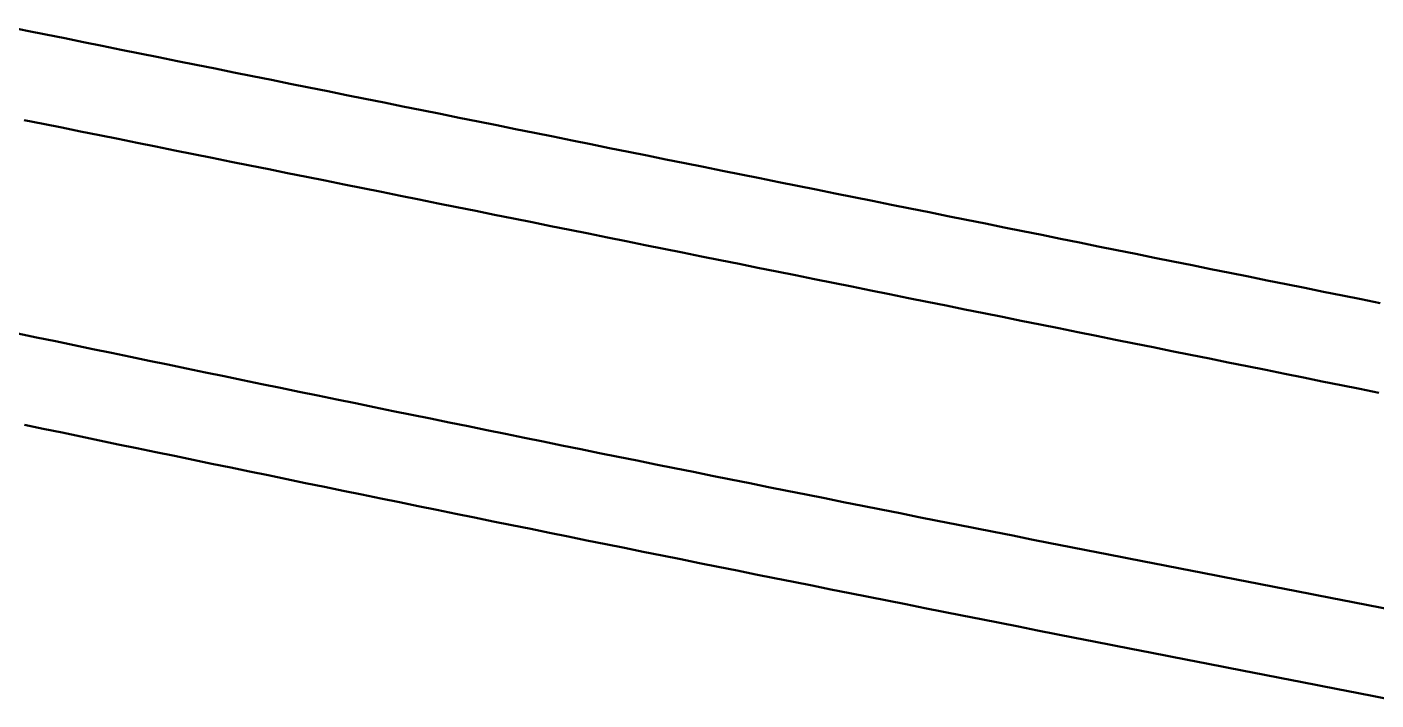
# Model space of a CAD drawing. Extents: x 2687065 to 2691361, y 1253360 to 1255888.
# Drawn here: x 2689557.1 to 2689627.5, y 1254839.8 to 1254875 of the extents above; entities that cross this region are included whole.
import ezdxf

# ---------------------------------------------------------------- set-up
doc = ezdxf.new("R2010")
doc.units = 0
doc.header["$MEASUREMENT"] = 0
doc.layers.add('BS-TR-A-Gleisstrang-LinieGeometrie', color=7, linetype='Continuous')

msp = doc.modelspace()

# ---------------------------------------------------------------- linework, layer by layer
at = {"layer": 'BS-TR-A-Gleisstrang-LinieGeometrie', "color": 2, "lineweight": 50, "true_color": 0xffff00}
for points in [[(2689556.135, 1254874.977, 454.8), (2689557.116, 1254874.78, 454.8), (2689558.097, 1254874.582, 454.8), (2689559.078, 1254874.385, 454.8), (2689560.058, 1254874.187, 454.8), (2689561.039, 1254873.99, 454.8), (2689562.02, 1254873.792, 454.8), (2689563.001, 1254873.595, 454.8), (2689563.982, 1254873.397, 454.8), (2689564.962, 1254873.2, 454.8), (2689565.943, 1254873.002, 454.8), (2689566.924, 1254872.805, 454.8), (2689567.905, 1254872.607, 454.8), (2689568.886, 1254872.41, 454.8), (2689569.866, 1254872.212, 454.8), (2689570.847, 1254872.015, 454.8), (2689571.828, 1254871.817, 454.8), (2689572.809, 1254871.62, 454.8), (2689573.79, 1254871.423, 454.8), (2689574.77, 1254871.225, 454.8), (2689575.751, 1254871.028, 454.8), (2689576.732, 1254870.83, 454.8), (2689577.713, 1254870.633, 454.8), (2689578.694, 1254870.435, 454.8), (2689579.674, 1254870.238, 454.8), (2689580.655, 1254870.04, 454.8), (2689581.636, 1254869.843, 454.8), (2689582.617, 1254869.645, 454.8), (2689583.598, 1254869.448, 454.8), (2689584.578, 1254869.25, 454.8), (2689585.559, 1254869.053, 454.8), (2689586.54, 1254868.855, 454.8), (2689587.521, 1254868.658, 454.8), (2689588.502, 1254868.46, 454.8), (2689589.482, 1254868.263, 454.8), (2689590.463, 1254868.065, 454.8), (2689591.444, 1254867.868, 454.8), (2689592.425, 1254867.67, 454.8), (2689593.406, 1254867.473, 454.8), (2689594.386, 1254867.275, 454.8), (2689595.367, 1254867.078, 454.8), (2689596.348, 1254866.88, 454.8), (2689597.329, 1254866.683, 454.8), (2689598.31, 1254866.485, 454.8), (2689599.291, 1254866.288, 454.8), (2689600.271, 1254866.09, 454.8), (2689601.252, 1254865.893, 454.8), (2689602.233, 1254865.696, 454.8), (2689603.214, 1254865.498, 454.8), (2689604.195, 1254865.301, 454.8), (2689605.175, 1254865.103, 454.8), (2689606.156, 1254864.906, 454.8), (2689607.137, 1254864.708, 454.8), (2689608.118, 1254864.511, 454.8), (2689609.099, 1254864.313, 454.8), (2689610.079, 1254864.116, 454.8), (2689611.06, 1254863.918, 454.8), (2689612.041, 1254863.721, 454.8), (2689613.022, 1254863.523, 454.8), (2689614.003, 1254863.326, 454.8), (2689614.983, 1254863.128, 454.8), (2689615.964, 1254862.931, 454.8), (2689616.945, 1254862.733, 454.8), (2689617.926, 1254862.536, 454.8), (2689618.907, 1254862.338, 454.8), (2689619.887, 1254862.141, 454.8), (2689620.868, 1254861.943, 454.8), (2689621.849, 1254861.746, 454.8), (2689622.83, 1254861.548, 454.8), (2689623.811, 1254861.351, 454.8), (2689624.791, 1254861.153, 454.8), (2689625.772, 1254860.956, 454.8), (2689626.753, 1254860.758, 454.8), (2689627.734, 1254860.561, 454.8)], [(2689556.964, 1254870.118, 454.8), (2689557.946, 1254869.92, 454.8), (2689558.928, 1254869.723, 454.8), (2689559.91, 1254869.525, 454.8), (2689560.892, 1254869.327, 454.8), (2689561.874, 1254869.129, 454.8), (2689562.856, 1254868.932, 454.8), (2689563.838, 1254868.734, 454.8), (2689564.82, 1254868.536, 454.8), (2689565.802, 1254868.339, 454.8), (2689566.784, 1254868.141, 454.8), (2689567.766, 1254867.943, 454.8), (2689568.748, 1254867.745, 454.8), (2689569.73, 1254867.548, 454.8), (2689570.712, 1254867.35, 454.8), (2689571.694, 1254867.152, 454.8), (2689572.676, 1254866.954, 454.8), (2689573.658, 1254866.757, 454.8), (2689574.64, 1254866.559, 454.8), (2689575.622, 1254866.361, 454.8), (2689576.604, 1254866.164, 454.8), (2689577.586, 1254865.966, 454.8), (2689578.568, 1254865.768, 454.8), (2689579.55, 1254865.57, 454.8), (2689580.532, 1254865.373, 454.8), (2689581.514, 1254865.175, 454.8), (2689582.496, 1254864.977, 454.8), (2689583.478, 1254864.779, 454.8), (2689584.46, 1254864.582, 454.8), (2689585.442, 1254864.384, 454.8), (2689586.424, 1254864.186, 454.8), (2689587.406, 1254863.989, 454.8), (2689588.388, 1254863.791, 454.8), (2689589.37, 1254863.593, 454.8), (2689590.352, 1254863.395, 454.8), (2689591.334, 1254863.198, 454.8), (2689592.316, 1254863, 454.8), (2689593.298, 1254862.802, 454.8), (2689594.28, 1254862.604, 454.8), (2689595.262, 1254862.407, 454.8), (2689596.244, 1254862.209, 454.8), (2689597.226, 1254862.011, 454.8), (2689598.208, 1254861.814, 454.8), (2689599.19, 1254861.616, 454.8), (2689600.172, 1254861.418, 454.8), (2689601.154, 1254861.22, 454.8), (2689602.136, 1254861.023, 454.8), (2689603.118, 1254860.825, 454.8), (2689604.1, 1254860.627, 454.8), (2689605.082, 1254860.429, 454.8), (2689606.064, 1254860.232, 454.8), (2689607.046, 1254860.034, 454.8), (2689608.029, 1254859.836, 454.8), (2689609.011, 1254859.639, 454.8), (2689609.993, 1254859.441, 454.8), (2689610.975, 1254859.243, 454.8), (2689611.957, 1254859.045, 454.8), (2689612.939, 1254858.848, 454.8), (2689613.921, 1254858.65, 454.8), (2689614.903, 1254858.452, 454.8), (2689615.885, 1254858.254, 454.8), (2689616.867, 1254858.057, 454.8), (2689617.849, 1254857.859, 454.8), (2689618.831, 1254857.661, 454.8), (2689619.813, 1254857.464, 454.8), (2689620.795, 1254857.266, 454.8), (2689621.777, 1254857.068, 454.8), (2689622.759, 1254856.87, 454.8), (2689623.741, 1254856.673, 454.8), (2689624.723, 1254856.475, 454.8), (2689625.705, 1254856.277, 454.8), (2689626.687, 1254856.079, 454.8), (2689627.669, 1254855.882, 454.8)], [(2689556.633, 1254858.975, 454.8), (2689557.611, 1254858.771, 454.8), (2689558.59, 1254858.566, 454.8), (2689559.569, 1254858.363, 454.8), (2689560.548, 1254858.159, 454.8), (2689561.527, 1254857.955, 454.8), (2689562.506, 1254857.752, 454.8), (2689563.485, 1254857.549, 454.8), (2689564.464, 1254857.346, 454.8), (2689565.443, 1254857.143, 454.8), (2689566.422, 1254856.941, 454.8), (2689567.402, 1254856.738, 454.8), (2689568.381, 1254856.536, 454.8), (2689569.36, 1254856.334, 454.8), (2689570.339, 1254856.133, 454.8), (2689571.319, 1254855.931, 454.8), (2689572.298, 1254855.73, 454.8), (2689573.278, 1254855.529, 454.8), (2689574.257, 1254855.328, 454.8), (2689575.237, 1254855.127, 454.8), (2689576.216, 1254854.926, 454.8), (2689577.196, 1254854.726, 454.8), (2689578.175, 1254854.526, 454.8), (2689579.155, 1254854.326, 454.8), (2689580.135, 1254854.126, 454.8), (2689581.114, 1254853.926, 454.8), (2689582.094, 1254853.727, 454.8), (2689583.074, 1254853.528, 454.8), (2689584.054, 1254853.329, 454.8), (2689585.034, 1254853.13, 454.8), (2689586.014, 1254852.931, 454.8), (2689586.994, 1254852.733, 454.8), (2689587.974, 1254852.535, 454.8), (2689588.954, 1254852.337, 454.8), (2689589.934, 1254852.139, 454.8), (2689590.914, 1254851.941, 454.8), (2689591.894, 1254851.744, 454.8), (2689592.875, 1254851.547, 454.8), (2689593.855, 1254851.35, 454.8), (2689594.835, 1254851.153, 454.8), (2689595.815, 1254850.956, 454.8), (2689596.796, 1254850.76, 454.8), (2689597.776, 1254850.563, 454.8), (2689598.757, 1254850.367, 454.8), (2689599.737, 1254850.171, 454.8), (2689600.718, 1254849.976, 454.8), (2689601.698, 1254849.78, 454.8), (2689602.679, 1254849.585, 454.8), (2689603.66, 1254849.39, 454.8), (2689604.64, 1254849.195, 454.8), (2689605.621, 1254849, 454.8), (2689606.602, 1254848.806, 454.8), (2689607.583, 1254848.612, 454.8), (2689608.564, 1254848.418, 454.8), (2689609.544, 1254848.224, 454.8), (2689610.525, 1254848.03, 454.8), (2689611.506, 1254847.836, 454.8), (2689612.487, 1254847.643, 454.8), (2689613.468, 1254847.45, 454.8), (2689614.449, 1254847.257, 454.8), (2689615.431, 1254847.064, 454.8), (2689616.412, 1254846.872, 454.8), (2689617.393, 1254846.68, 454.8), (2689618.374, 1254846.487, 454.8), (2689619.356, 1254846.295, 454.8), (2689620.337, 1254846.104, 454.8), (2689621.318, 1254845.912, 454.8), (2689622.3, 1254845.721, 454.8), (2689623.281, 1254845.53, 454.8), (2689624.262, 1254845.339, 454.8), (2689625.244, 1254845.148, 454.8), (2689626.226, 1254844.957, 454.8), (2689627.207, 1254844.767, 454.8), (2689628.189, 1254844.577, 454.8)], [(2689556.982, 1254854.203, 454.8), (2689557.96, 1254853.999, 454.8), (2689558.938, 1254853.795, 454.8), (2689559.916, 1254853.592, 454.8), (2689560.895, 1254853.388, 454.8), (2689561.873, 1254853.185, 454.8), (2689562.851, 1254852.983, 454.8), (2689563.829, 1254852.78, 454.8), (2689564.807, 1254852.577, 454.8), (2689565.786, 1254852.375, 454.8), (2689566.764, 1254852.173, 454.8), (2689567.742, 1254851.971, 454.8), (2689568.721, 1254851.769, 454.8), (2689569.699, 1254851.568, 454.8), (2689570.678, 1254851.367, 454.8), (2689571.656, 1254851.165, 454.8), (2689572.635, 1254850.965, 454.8), (2689573.614, 1254850.764, 454.8), (2689574.592, 1254850.563, 454.8), (2689575.571, 1254850.363, 454.8), (2689576.55, 1254850.163, 454.8), (2689577.529, 1254849.963, 454.8), (2689578.507, 1254849.763, 454.8), (2689579.486, 1254849.564, 454.8), (2689580.465, 1254849.364, 454.8), (2689581.444, 1254849.165, 454.8), (2689582.423, 1254848.966, 454.8), (2689583.402, 1254848.767, 454.8), (2689584.381, 1254848.569, 454.8), (2689585.36, 1254848.37, 454.8), (2689586.339, 1254848.172, 454.8), (2689587.319, 1254847.974, 454.8), (2689588.298, 1254847.776, 454.8), (2689589.277, 1254847.579, 454.8), (2689590.256, 1254847.381, 454.8), (2689591.236, 1254847.184, 454.8), (2689592.215, 1254846.987, 454.8), (2689593.195, 1254846.79, 454.8), (2689594.174, 1254846.594, 454.8), (2689595.154, 1254846.397, 454.8), (2689596.133, 1254846.201, 454.8), (2689597.113, 1254846.005, 454.8), (2689598.092, 1254845.809, 454.8), (2689599.072, 1254845.614, 454.8), (2689600.052, 1254845.418, 454.8), (2689601.031, 1254845.223, 454.8), (2689602.011, 1254845.028, 454.8), (2689602.991, 1254844.833, 454.8), (2689603.971, 1254844.638, 454.8), (2689604.951, 1254844.444, 454.8), (2689605.931, 1254844.249, 454.8), (2689606.911, 1254844.055, 454.8), (2689607.891, 1254843.862, 454.8), (2689608.871, 1254843.668, 454.8), (2689609.851, 1254843.474, 454.8), (2689610.831, 1254843.281, 454.8), (2689611.811, 1254843.088, 454.8), (2689612.791, 1254842.895, 454.8), (2689613.772, 1254842.702, 454.8), (2689614.752, 1254842.51, 454.8), (2689615.732, 1254842.317, 454.8), (2689616.713, 1254842.125, 454.8), (2689617.693, 1254841.933, 454.8), (2689618.673, 1254841.742, 454.8), (2689619.654, 1254841.55, 454.8), (2689620.634, 1254841.359, 454.8), (2689621.615, 1254841.168, 454.8), (2689622.595, 1254840.977, 454.8), (2689623.576, 1254840.786, 454.8), (2689624.557, 1254840.595, 454.8), (2689625.537, 1254840.405, 454.8), (2689626.518, 1254840.215, 454.8), (2689627.499, 1254840.025, 454.8), (2689628.48, 1254839.835, 454.8)]]:
    msp.add_polyline3d(points, dxfattribs=at)

doc.saveas('drawing.dxf')
